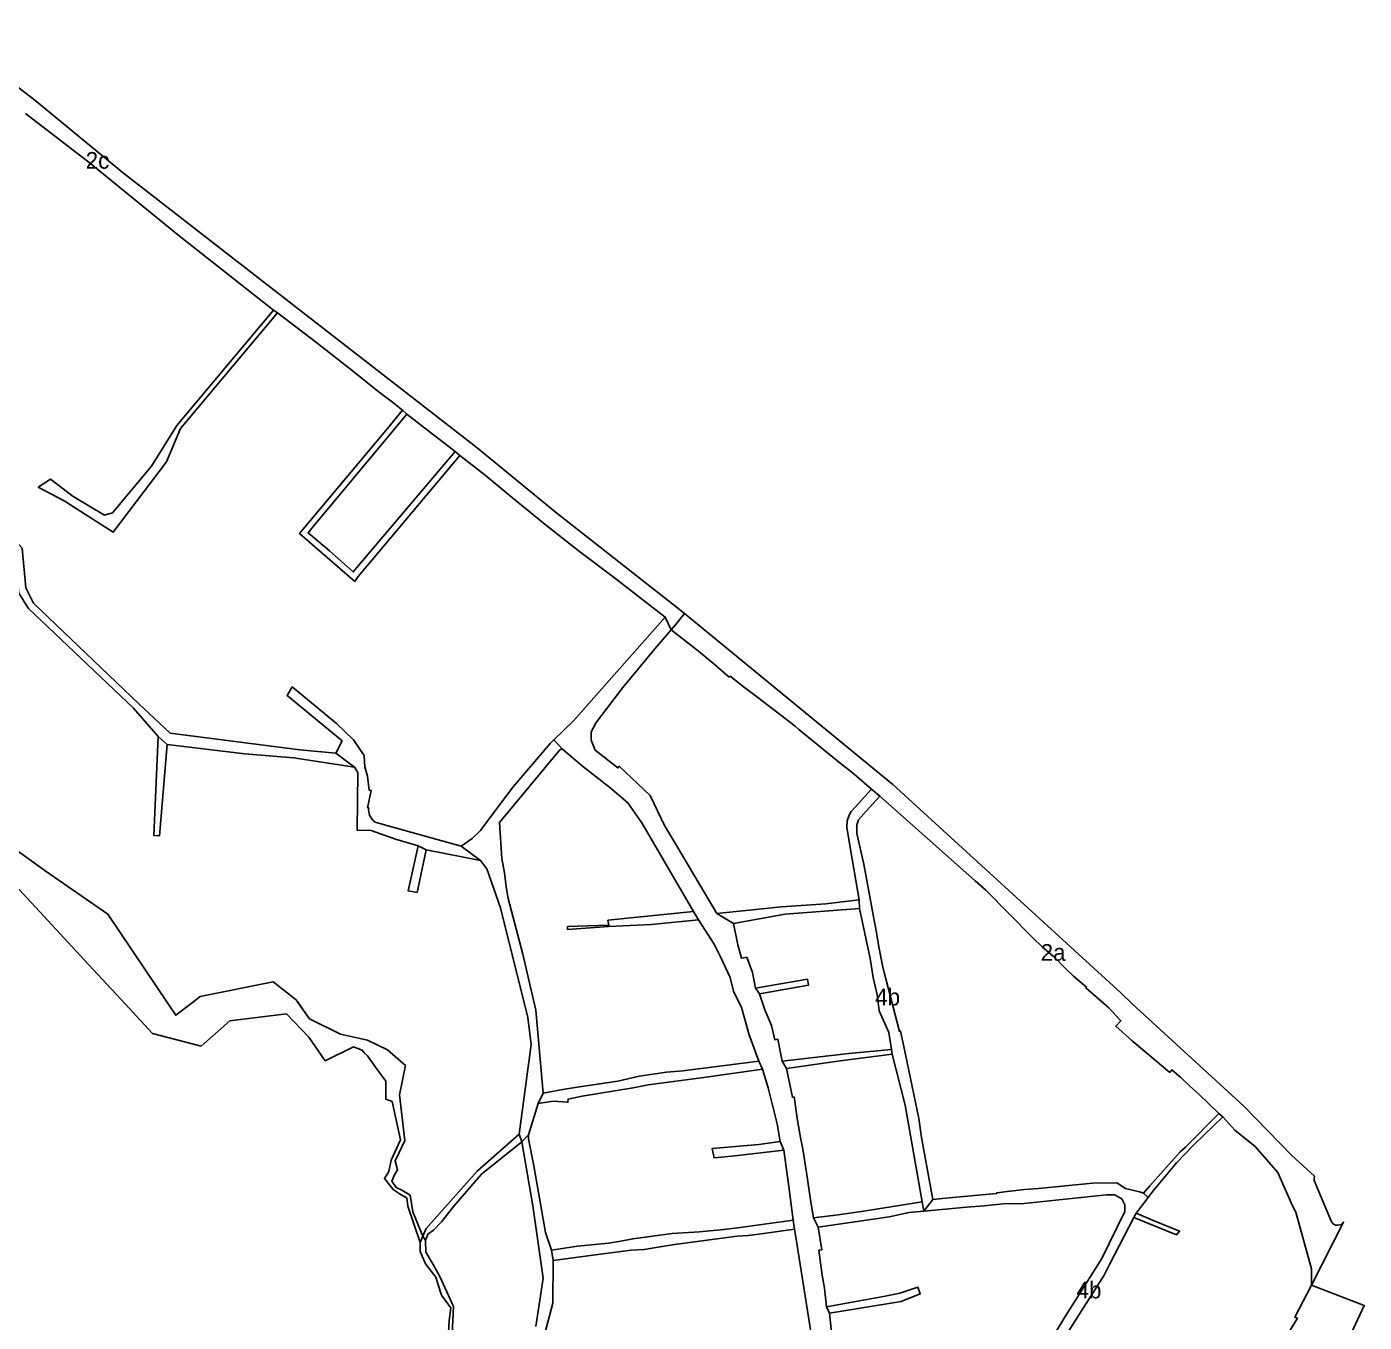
# Model space of a CAD drawing. Extents: x 548434 to 553028, y 1835063 to 1842282.
# Drawn here: x 551685 to 552245, y 1839867 to 1840409 of the extents above; entities that cross this region are included whole.
import ezdxf

# ---------------------------------------------------------------- set-up
doc = ezdxf.new("R2010")
doc.units = 0
for name, color, linetype in [('Level 15', 7, 'Continuous'), ('Level 16', 7, 'Continuous'), ('Level 23', 7, 'Continuous')]:
    doc.layers.add(name, color=color, linetype=linetype)

msp = doc.modelspace()

# ---------------------------------------------------------------- linework, layer by layer
at = {"layer": 'Level 16'}
for points in [[(551648.24, 1840409.17), (551688.16, 1840378.44), (551725.37, 1840347.81), (551873.45, 1840232.8), (551906.1, 1840206), (551957.49, 1840165.72), (551960.2617, 1840163.4435), (551956.996, 1840159.4676), (551956.4289, 1840158.777), (551954.69, 1840156.66), (551952.17, 1840161.87), (551930.91, 1840178.42), (551916.26, 1840189.42), (551901.95, 1840200.67), (551886.72, 1840213.14), (551876.82, 1840221.45), (551866.18, 1840229.59), (551864.22, 1840231.32), (551853.91, 1840239.23), (551844, 1840246.94), (551842.19, 1840248.62), (551837.47, 1840252.32), (551831.89, 1840256.55), (551821.82, 1840264.6), (551806.27, 1840276.78), (551789.81, 1840289.3), (551788.15, 1840290.46), (551748.68, 1840321.66), (551710.92, 1840352.35), (551684.34, 1840372.82)], [(552013.13, 1839862.65), (552007.35, 1839898.83), (552006.21, 1839905.67), (552005.69, 1839909.44), (552003.92, 1839923.47), (552001.8, 1839938.69), (552000.29, 1839942.39), (551998.96, 1839949.81), (551995.18, 1839964.84), (551992.87, 1839972.58), (551991.37, 1839975.94), (551987.35, 1839987.04), (551984.07, 1839998.46), (551980.78, 1840005.31), (551979.33, 1840011.05), (551975.39, 1840019.43), (551972.68, 1840025.05), (551966.1, 1840035.18), (551963.97, 1840038.68), (551942.35, 1840075.74), (551936.54, 1840084.11), (551928.96, 1840090.63), (551917.45, 1840099.47), (551909.16, 1840106.59), (551905.5502, 1840110.6161), (551913.71, 1840118.5), (551952.17, 1840161.87), (551954.69, 1840156.66), (551947.86, 1840148.65), (551934.37, 1840132.5), (551923.17, 1840117.78), (551921.21, 1840113.84), (551921.14, 1840110.37), (551922.75, 1840106.25), (551932.36, 1840098.82), (551932.91, 1840099.53), (551945.85, 1840087.25), (551951.81, 1840074.67), (551956.93, 1840066.3), (551973.79, 1840037.87), (551980.69, 1840033.62), (551982.54, 1840024.76), (551984.04, 1840019.1), (551986.25, 1840019.48), (551988.63, 1840013.07), (551989.94, 1840006.54), (551991.65, 1840004.15), (551993.81, 1839997.46), (551996.58, 1839990.89), (551998.01, 1839984.99), (551999.34, 1839985.2), (552001.15, 1839975.99), (552002.97, 1839972.96), (552005.4, 1839960.86), (552006.08, 1839961.03), (552007.46, 1839951.11), (552008.72, 1839944.1), (552009.71, 1839939.18), (552011.28, 1839929.37), (552013.3, 1839916.16), (552014.28, 1839910.39), (552016.23, 1839906.45), (552017.76, 1839897.01), (552016.47, 1839896.84), (552017.84, 1839886.44), (552018.77, 1839880.91), (552019.73, 1839873.18), (552020.94, 1839870.48), (552022.63, 1839854.47)], [(552111.5, 1839855.71), (552119.11, 1839868.33), (552128.3, 1839882.69), (552134.87, 1839893.3), (552144.59, 1839912.98), (552144.61, 1839915.85), (552143.35, 1839918.34), (552140.18, 1839920.05), (552136.92, 1839920.02), (552102.44, 1839916.36), (552093.58, 1839916.28), (552085.69, 1839915.46), (552078.33, 1839914.92), (552060.4155, 1839913.1813), (552064.18, 1839918.01), (552071.09, 1839918.76), (552090.89, 1839920.58), (552090.91, 1839920.88), (552096.36, 1839921.54), (552096.61, 1839921.62), (552102.53, 1839922.31), (552108.49, 1839922.67), (552131.05, 1839924.84), (552141.23, 1839925), (552144.91, 1839922.71), (552150.73, 1839921.26), (552152.44, 1839920.77), (552154.3095, 1839918.8875), (552149.31, 1839912.36), (552148.32, 1839910.5), (552138.17, 1839890.92), (552135.98, 1839886.33), (552115.29, 1839853.93)], [(552212.74, 1839861.87), (552216.84, 1839868.31), (552215.79, 1839868.78), (552222.71, 1839882.13), (552244.7993, 1839873.724), (552236.51, 1839855.94)]]:
    msp.add_lwpolyline(points, dxfattribs=at)
for points in [[(551960.2617, 1840163.4435), (552047.39, 1840091.88), (552142.89, 1840004.61), (552147.65, 1840000), (552194.41, 1839957.15), (552214.49, 1839936.53), (552223.97, 1839927.8), (552223.77, 1839927.01), (552223.82, 1839926.03), (552231.15, 1839908.7), (552231.73, 1839907.86), (552232.78, 1839907.31), (552233.86, 1839907.28), (552235.08, 1839907.6), (552236.15, 1839908.61), (552222.71, 1839882.13), (552222.73, 1839889), (552216.2, 1839912.7), (552214.78, 1839915.47), (552208.68, 1839929.39), (552199.15, 1839940.22), (552190.65, 1839947.06), (552185.57, 1839952.62), (552183.95, 1839954.14), (552175.48, 1839962.23), (552171.66, 1839965.62), (552168, 1839969.14), (552164.19, 1839972.36), (552163.34, 1839971.31), (552147.69, 1839984.46), (552140.74, 1839990.69), (552142.92, 1839992.91), (552137.81, 1839998.34), (552128.3, 1840006.67), (552128.58, 1840007), (552123.14, 1840011.62), (552119.56, 1840015.01), (552115.31, 1840019.37), (552110.1, 1840023.74), (552105.84, 1840027.85), (552086.31, 1840047.57), (552081.94, 1840051.52), (552042.03, 1840086.91), (552038.47, 1840089.92), (552030.28, 1840097.03), (552026.15, 1840100.29), (552008.14, 1840114.82), (552006.58, 1840116.35), (551990.97, 1840128.35), (551985.33, 1840132.46), (551979.38, 1840137.26), (551978.92, 1840136.82), (551972.5, 1840142.34), (551966.02, 1840147.67), (551954.69, 1840156.66), (551956.4289, 1840158.777), (551956.996, 1840159.4676)], [(552042.03, 1840086.91), (552036.46, 1840080.85), (552033.09, 1840077.06), (552032.33, 1840075.02), (552032.42, 1840071.3), (552035.33, 1840058.44), (552038.78, 1840039.44), (552040.8, 1840029.04), (552041.63, 1840023.84), (552043.28, 1840015.42), (552044.5, 1840010.5), (552050.18, 1839988.48), (552050.68, 1839988.61), (552052.11, 1839982.15), (552058.33, 1839951.97), (552059.46, 1839944.03), (552064.18, 1839918.01), (552060.4155, 1839913.1813), (552059.66, 1839917.15), (552052.62, 1839957.58), (552047.21, 1839978.9), (552046.89, 1839980.93), (552045.77, 1839987.95), (552041.72, 1839997.13), (552040.81, 1840003.83), (552039.16, 1840010.97), (552038.01, 1840018.94), (552033.44, 1840039.88), (552033.29, 1840043.62), (552029.65, 1840064.58), (552028.16, 1840073.99), (552028.33, 1840076.61), (552029.16, 1840079.01), (552030.06, 1840080.51), (552031.63, 1840082.43), (552038.47, 1840089.92)]]:
    msp.add_lwpolyline(points, close=True, dxfattribs=at)
at = {"layer": 'Level 23'}
for points in [[(551648.24, 1840409.17), (551688.16, 1840378.44), (551725.37, 1840347.81), (551873.45, 1840232.8), (551906.1, 1840206), (551957.49, 1840165.72), (551960.2617, 1840163.4435), (551956.996, 1840159.4676), (551956.4289, 1840158.777), (551954.69, 1840156.66), (551952.17, 1840161.87), (551930.91, 1840178.42), (551916.26, 1840189.42), (551901.95, 1840200.67), (551886.72, 1840213.14), (551876.82, 1840221.45), (551866.18, 1840229.59), (551864.22, 1840231.32), (551853.91, 1840239.23), (551844, 1840246.94), (551842.19, 1840248.62), (551837.47, 1840252.32), (551831.89, 1840256.55), (551821.82, 1840264.6), (551806.27, 1840276.78), (551789.81, 1840289.3), (551788.15, 1840290.46), (551748.68, 1840321.66), (551710.92, 1840352.35), (551684.34, 1840372.82)], [(551684.34, 1840372.82), (551710.92, 1840352.35), (551748.68, 1840321.66), (551788.15, 1840290.46), (551747.67, 1840242.21), (551737.05, 1840225.1), (551720.78, 1840205.55), (551717.36, 1840204.62), (551704.34, 1840212.46), (551694.72, 1840219.73), (551689.69, 1840216.35), (551700.51, 1840210.71), (551721.05, 1840197.59), (551743.31, 1840227.02), (551749.17, 1840240.99), (551789.81, 1840289.3), (551806.27, 1840276.78), (551821.82, 1840264.6), (551831.89, 1840256.55), (551837.47, 1840252.32), (551842.19, 1840248.62), (551835.84, 1840240.88), (551799.09, 1840197.03), (551822.19, 1840176.92), (551823.63, 1840178.97), (551866.18, 1840229.59), (551876.82, 1840221.45), (551886.72, 1840213.14), (551901.95, 1840200.67), (551916.26, 1840189.42), (551930.91, 1840178.42), (551952.17, 1840161.87), (551913.71, 1840118.5), (551905.5502, 1840110.6161), (551903.95, 1840109.07), (551888.54, 1840090.94), (551880.43, 1840080.18), (551874.86, 1840072.58), (551871.34, 1840069.22), (551866.74, 1840065.99), (551835.62, 1840074.62), (551830.73, 1840076.12), (551829.58, 1840077.02), (551828.37, 1840078.97), (551827.9, 1840081.3), (551828.03, 1840082.02), (551827.54, 1840082.11), (551829.06, 1840089.3), (551828.23, 1840089.46), (551827.48, 1840095.31), (551826.32, 1840099.31), (551826.13, 1840103.95), (551821.7, 1840110.49), (551814.58, 1840117.4), (551795.97, 1840132.75), (551793.85, 1840129.1), (551816.85, 1840110.14), (551814.23, 1840104.95), (551799.24, 1840106.36), (551744.91, 1840113.4), (551731.8, 1840125.61), (551687.69, 1840167.79), (551684.44, 1840174.14)], [(551681.54, 1840171.93), (551685.51, 1840165.5), (551729.49, 1840123.86), (551739.91, 1840111.96), (551738, 1840070.45), (551740.36, 1840070.32), (551743.69, 1840108.59), (551776.17, 1840104.74), (551796.5, 1840103.01), (551822.12, 1840099.07), (551823.52, 1840096.94), (551823.22, 1840072.67), (551829.09, 1840072.59), (551839.16, 1840068.98), (551848.76, 1840066.13), (551844.56, 1840047.31), (551848.27, 1840046.66), (551852, 1840064.51), (551874.82, 1840060.07), (551877.52, 1840056.47), (551883.13, 1840040.25), (551894.56, 1839994.28), (551896.08, 1839982.99), (551891.05, 1839945.43), (551873.35, 1839929.87), (551852.12, 1839905.95), (551850.72, 1839902.76), (551846.42, 1839912.88), (551845.36, 1839919.86), (551841.88, 1839921.92), (551839.5, 1839923.1), (551837.63, 1839925.72), (551838.75, 1839928.44), (551840.08, 1839930.56), (551839.08, 1839934.25), (551840.82, 1839937.72), (551843.14, 1839942.77), (551840.96, 1839961.92), (551843.45, 1839974.14), (551835.83, 1839980.73), (551827.49, 1839984.86), (551816.2, 1839987.36), (551803.25, 1839993.72), (551797.58, 1840001.69), (551788.01, 1840009.2), (551757.47, 1840003.04), (551753.48, 1840000), (551747.24, 1839995.24), (551744.04, 1840000), (551718.77, 1840037.57), (551692.92, 1840055.41), (551674.95, 1840068.38)], [(552013.13, 1839862.65), (552007.35, 1839898.83), (552006.21, 1839905.67), (552005.69, 1839909.44), (552003.92, 1839923.47), (552001.8, 1839938.69), (552000.29, 1839942.39), (551998.96, 1839949.81), (551995.18, 1839964.84), (551992.87, 1839972.58), (551991.37, 1839975.94), (551987.35, 1839987.04), (551984.07, 1839998.46), (551980.78, 1840005.31), (551979.33, 1840011.05), (551975.39, 1840019.43), (551972.68, 1840025.05), (551966.1, 1840035.18), (551963.97, 1840038.68), (551942.35, 1840075.74), (551936.54, 1840084.11), (551928.96, 1840090.63), (551917.45, 1840099.47), (551909.16, 1840106.59), (551905.5502, 1840110.6161), (551913.71, 1840118.5), (551952.17, 1840161.87), (551954.69, 1840156.66), (551947.86, 1840148.65), (551934.37, 1840132.5), (551923.17, 1840117.78), (551921.21, 1840113.84), (551921.14, 1840110.37), (551922.75, 1840106.25), (551932.36, 1840098.82), (551932.91, 1840099.53), (551945.85, 1840087.25), (551951.81, 1840074.67), (551956.93, 1840066.3), (551973.79, 1840037.87), (551980.69, 1840033.62), (551982.54, 1840024.76), (551984.04, 1840019.1), (551986.25, 1840019.48), (551988.63, 1840013.07), (551989.94, 1840006.54), (551991.65, 1840004.15), (551993.81, 1839997.46), (551996.58, 1839990.89), (551998.01, 1839984.99), (551999.34, 1839985.2), (552001.15, 1839975.99), (552002.97, 1839972.96), (552005.4, 1839960.86), (552006.08, 1839961.03), (552007.46, 1839951.11), (552008.72, 1839944.1), (552009.71, 1839939.18), (552011.28, 1839929.37), (552013.3, 1839916.16), (552014.28, 1839910.39), (552016.23, 1839906.45), (552017.76, 1839897.01), (552016.47, 1839896.84), (552017.84, 1839886.44), (552018.77, 1839880.91), (552019.73, 1839873.18), (552020.94, 1839870.48), (552022.63, 1839854.47)], [(551674.95, 1840068.38), (551692.92, 1840055.41), (551718.77, 1840037.57), (551744.04, 1840000), (551747.24, 1839995.24), (551753.4811, 1839999.9986), (551757.47, 1840003.04), (551788.01, 1840009.2), (551797.58, 1840001.69), (551798.78, 1840000), (551803.25, 1839993.72), (551816.2, 1839987.36), (551827.49, 1839984.86), (551835.83, 1839980.73), (551843.45, 1839974.14), (551840.96, 1839961.92), (551843.14, 1839942.77), (551840.82, 1839937.72), (551839.08, 1839934.25), (551840.08, 1839930.56), (551838.75, 1839928.44), (551837.63, 1839925.72), (551839.5, 1839923.1), (551841.88, 1839921.92), (551845.36, 1839919.86), (551846.42, 1839912.88), (551850.72, 1839902.76), (551849.59, 1839900.04), (551844.35, 1839915.27), (551843.94, 1839918.71), (551841.55, 1839919.98), (551838.19, 1839922.2), (551834.6, 1839926.87), (551836.38, 1839929.78), (551837.47, 1839934.51), (551841.34, 1839943.08), (551837.81, 1839959.05), (551835.12, 1839960.05), (551835.23, 1839967.69), (551830.87, 1839973.54), (551827.49, 1839978.26), (551826.09, 1839979.5), (551825.28, 1839980.62), (551821.67, 1839982.01), (551809.8, 1839976.17), (551802.92, 1839985.99), (551793.65, 1839995.81), (551769.91, 1839992.88), (551762.59, 1839986.48), (551757.82, 1839982.31), (551737.53, 1839987.56), (551726.01, 1840000), (551708.91, 1840018.47), (551666.24, 1840064.55)], [(551666.24, 1840064.55), (551708.91, 1840018.47), (551726.01, 1840000), (551737.53, 1839987.56), (551757.82, 1839982.31), (551762.59, 1839986.48), (551769.91, 1839992.88), (551793.65, 1839995.81), (551802.92, 1839985.99), (551809.8, 1839976.17), (551821.67, 1839982.01), (551825.28, 1839980.62), (551826.09, 1839979.5), (551827.49, 1839978.26), (551830.87, 1839973.54), (551835.23, 1839967.69), (551835.12, 1839960.05), (551837.81, 1839959.05), (551841.34, 1839943.08), (551837.47, 1839934.51), (551836.38, 1839929.78), (551834.6, 1839926.87), (551838.19, 1839922.2), (551841.55, 1839919.98), (551843.94, 1839918.71), (551844.35, 1839915.27), (551849.59, 1839900.04), (551849.51, 1839896.33), (551851.83, 1839891.12), (551856.13, 1839885.55), (551857.08, 1839882.28), (551858.5, 1839878), (551861.14, 1839874.35), (551862.44, 1839872.71), (551861.72, 1839867.35), (551861.45, 1839862.58)], [(552115.29, 1839853.93), (552135.98, 1839886.33), (552138.17, 1839890.92), (552148.32, 1839910.5), (552166.23, 1839903.29), (552167.51, 1839904.81), (552156.13, 1839909.35), (552149.31, 1839912.36), (552154.3095, 1839918.8875), (552156.41, 1839921.63), (552166.14, 1839933.49), (552173.51, 1839940.95), (552181.52, 1839948.84), (552185.57, 1839952.62), (552190.65, 1839947.06), (552199.15, 1839940.22), (552208.68, 1839929.39), (552214.78, 1839915.47), (552216.2, 1839912.7), (552222.73, 1839889), (552222.71, 1839882.13), (552215.79, 1839868.78), (552216.84, 1839868.31), (552212.74, 1839861.87)], [(551897.91, 1839864.91), (551901.09, 1839885.12), (551896.69, 1839915.35), (551892.17, 1839942.16), (551894.96, 1839945.12), (551894.96, 1839943.48), (551897.12, 1839932.14), (551902, 1839904.23), (551904.51, 1839896.91), (551905.21, 1839892.49), (551905.09, 1839874.62), (551899.86, 1839854.58)], [(551862.89, 1839862.04), (551863.2, 1839867.41), (551863.56, 1839873.23), (551857.85, 1839885.85), (551854.95, 1839890.82), (551851.93, 1839896.07), (551851.73, 1839900.97), (551852.8, 1839903.52), (551855.17, 1839905.29), (551858.54, 1839908.69), (551863.71, 1839915.22), (551875.17, 1839928.68), (551892.17, 1839942.16), (551896.69, 1839915.35), (551901.09, 1839885.12), (551897.91, 1839864.91)], [(552111.5, 1839855.71), (552119.11, 1839868.33), (552128.3, 1839882.69), (552134.87, 1839893.3), (552144.59, 1839912.98), (552144.61, 1839915.85), (552143.35, 1839918.34), (552140.18, 1839920.05), (552136.92, 1839920.02), (552102.44, 1839916.36), (552093.58, 1839916.28), (552085.69, 1839915.46), (552078.33, 1839914.92), (552060.4155, 1839913.1813), (552064.18, 1839918.01), (552071.09, 1839918.76), (552090.89, 1839920.58), (552090.91, 1839920.88), (552096.36, 1839921.54), (552096.61, 1839921.62), (552102.53, 1839922.31), (552108.49, 1839922.67), (552131.05, 1839924.84), (552141.23, 1839925), (552144.91, 1839922.71), (552150.73, 1839921.26), (552152.44, 1839920.77), (552154.3095, 1839918.8875), (552149.31, 1839912.36), (552148.32, 1839910.5), (552138.17, 1839890.92), (552135.98, 1839886.33), (552115.29, 1839853.93)], [(552022.63, 1839854.47), (552020.94, 1839870.48), (552050.87, 1839875.36), (552058.89, 1839878.51), (552057.92, 1839881.33), (552050.36, 1839878.83), (552044.29, 1839877.61), (552019.73, 1839873.18), (552018.77, 1839880.91), (552017.84, 1839886.44), (552016.47, 1839896.84), (552017.76, 1839897.01), (552016.23, 1839906.45), (552045.88, 1839910.82), (552054.22, 1839912.58), (552060.4155, 1839913.1813), (552078.33, 1839914.92), (552085.69, 1839915.46), (552093.58, 1839916.28), (552102.44, 1839916.36), (552136.92, 1839920.02), (552140.18, 1839920.05), (552143.35, 1839918.34), (552144.61, 1839915.85), (552144.59, 1839912.98), (552134.87, 1839893.3), (552128.3, 1839882.69), (552119.11, 1839868.33), (552111.5, 1839855.71)], [(551899.86, 1839854.58), (551905.09, 1839874.62), (551905.21, 1839892.49), (551923.94, 1839895.01), (551937.82, 1839896.8), (551943.29, 1839897.09), (551949.2, 1839898.11), (551956.04, 1839899.21), (551982.26, 1839902.66), (551986.85, 1839903), (551991.29, 1839903.55), (552006.21, 1839905.67), (552007.35, 1839898.83), (552013.13, 1839862.65)], [(551861.45, 1839862.58), (551861.72, 1839867.35), (551862.44, 1839872.71), (551861.14, 1839874.35), (551858.5, 1839878), (551857.08, 1839882.28), (551856.13, 1839885.55), (551851.83, 1839891.12), (551849.51, 1839896.33), (551849.59, 1839900.04), (551850.72, 1839902.76), (551851.73, 1839900.97), (551851.93, 1839896.07), (551854.95, 1839890.82), (551857.85, 1839885.85), (551863.56, 1839873.23), (551863.2, 1839867.41), (551862.89, 1839862.04)], [(552212.74, 1839861.87), (552216.84, 1839868.31), (552215.79, 1839868.78), (552222.71, 1839882.13), (552244.7993, 1839873.724), (552236.51, 1839855.94)]]:
    msp.add_lwpolyline(points, dxfattribs=at)
for points in [[(551788.15, 1840290.46), (551789.81, 1840289.3), (551749.17, 1840240.99), (551743.31, 1840227.02), (551721.05, 1840197.59), (551700.51, 1840210.71), (551689.69, 1840216.35), (551694.72, 1840219.73), (551704.34, 1840212.46), (551717.36, 1840204.62), (551720.78, 1840205.55), (551737.05, 1840225.1), (551747.67, 1840242.21)], [(551864.22, 1840231.32), (551866.18, 1840229.59), (551823.63, 1840178.97), (551822.19, 1840176.92), (551799.09, 1840197.03), (551835.84, 1840240.88), (551842.19, 1840248.62), (551844, 1840246.94), (551803.61, 1840198.48), (551802.64, 1840197.2), (551811.53, 1840189.64), (551821.52, 1840180.89)], [(551803.61, 1840198.48), (551844, 1840246.94), (551853.91, 1840239.23), (551864.22, 1840231.32), (551821.52, 1840180.89), (551811.53, 1840189.64), (551802.64, 1840197.2)], [(551814.23, 1840104.95), (551822.12, 1840099.07), (551796.5, 1840103.01), (551776.17, 1840104.74), (551743.69, 1840108.59), (551739.91, 1840111.96), (551729.49, 1840123.86), (551685.51, 1840165.5), (551681.54, 1840171.93), (551680, 1840186.38), (551668.86, 1840199.11), (551672.17, 1840202.78), (551682.88, 1840190.76), (551684.44, 1840174.14), (551687.69, 1840167.79), (551731.8, 1840125.61), (551744.91, 1840113.4), (551799.24, 1840106.36)], [(551960.2617, 1840163.4435), (552047.39, 1840091.88), (552142.89, 1840004.61), (552147.65, 1840000), (552194.41, 1839957.15), (552214.49, 1839936.53), (552223.97, 1839927.8), (552223.77, 1839927.01), (552223.82, 1839926.03), (552231.15, 1839908.7), (552231.73, 1839907.86), (552232.78, 1839907.31), (552233.86, 1839907.28), (552235.08, 1839907.6), (552236.15, 1839908.61), (552222.71, 1839882.13), (552222.73, 1839889), (552216.2, 1839912.7), (552214.78, 1839915.47), (552208.68, 1839929.39), (552199.15, 1839940.22), (552190.65, 1839947.06), (552185.57, 1839952.62), (552183.95, 1839954.14), (552175.48, 1839962.23), (552171.66, 1839965.62), (552168, 1839969.14), (552164.19, 1839972.36), (552163.34, 1839971.31), (552147.69, 1839984.46), (552140.74, 1839990.69), (552142.92, 1839992.91), (552137.81, 1839998.34), (552128.3, 1840006.67), (552128.58, 1840007), (552123.14, 1840011.62), (552119.56, 1840015.01), (552115.31, 1840019.37), (552110.1, 1840023.74), (552105.84, 1840027.85), (552086.31, 1840047.57), (552081.94, 1840051.52), (552042.03, 1840086.91), (552038.47, 1840089.92), (552030.28, 1840097.03), (552026.15, 1840100.29), (552008.14, 1840114.82), (552006.58, 1840116.35), (551990.97, 1840128.35), (551985.33, 1840132.46), (551979.38, 1840137.26), (551978.92, 1840136.82), (551972.5, 1840142.34), (551966.02, 1840147.67), (551954.69, 1840156.66), (551956.4289, 1840158.777), (551956.996, 1840159.4676)], [(552029.65, 1840064.58), (552033.29, 1840043.62), (552019.36, 1840041.89), (552000.77, 1840040.64), (551973.79, 1840037.87), (551956.93, 1840066.3), (551951.81, 1840074.67), (551945.85, 1840087.25), (551932.91, 1840099.53), (551932.36, 1840098.82), (551922.75, 1840106.25), (551921.14, 1840110.37), (551921.21, 1840113.84), (551923.17, 1840117.78), (551934.37, 1840132.5), (551947.86, 1840148.65), (551954.69, 1840156.66), (551966.02, 1840147.67), (551972.5, 1840142.34), (551978.92, 1840136.82), (551979.38, 1840137.26), (551985.33, 1840132.46), (551990.97, 1840128.35), (552006.58, 1840116.35), (552008.14, 1840114.82), (552026.15, 1840100.29), (552030.28, 1840097.03), (552038.47, 1840089.92), (552031.63, 1840082.43), (552030.06, 1840080.51), (552029.16, 1840079.01), (552028.33, 1840076.61), (552028.16, 1840073.99)], [(551866.74, 1840065.99), (551874.82, 1840060.07), (551852, 1840064.51), (551848.76, 1840066.13), (551839.16, 1840068.98), (551829.09, 1840072.59), (551823.22, 1840072.67), (551823.52, 1840096.94), (551822.12, 1840099.07), (551814.23, 1840104.95), (551816.85, 1840110.14), (551793.85, 1840129.1), (551795.97, 1840132.75), (551814.58, 1840117.4), (551821.7, 1840110.49), (551826.13, 1840103.95), (551826.32, 1840099.31), (551827.48, 1840095.31), (551828.23, 1840089.46), (551829.06, 1840089.3), (551827.54, 1840082.11), (551828.03, 1840082.02), (551827.9, 1840081.3), (551828.37, 1840078.97), (551829.58, 1840077.02), (551830.73, 1840076.12), (551835.62, 1840074.62)], [(551739.91, 1840111.96), (551743.69, 1840108.59), (551740.36, 1840070.32), (551738, 1840070.45)], [(551905.5502, 1840110.6161), (551909.16, 1840106.59), (551908.59, 1840106.6), (551908.06, 1840106.41), (551882.76, 1840075.92), (551883.71, 1840060.84), (551884.87, 1840054.92), (551885.52, 1840048.98), (551886.45, 1840044.1), (551892.6, 1840020.77), (551897.91, 1839997.34), (551901.01, 1839962.63), (551898.9, 1839958.28), (551894.96, 1839945.12), (551892.17, 1839942.16), (551891.05, 1839945.43), (551896.08, 1839982.99), (551894.56, 1839994.28), (551883.13, 1840040.25), (551877.52, 1840056.47), (551874.82, 1840060.07), (551866.74, 1840065.99), (551871.34, 1840069.22), (551874.86, 1840072.58), (551880.43, 1840080.18), (551888.54, 1840090.94), (551903.95, 1840109.07)], [(551909.32, 1839964.11), (551901.01, 1839962.63), (551897.91, 1839997.34), (551892.6, 1840020.77), (551886.45, 1840044.1), (551885.52, 1840048.98), (551884.87, 1840054.92), (551883.71, 1840060.84), (551882.76, 1840075.92), (551908.06, 1840106.41), (551908.59, 1840106.6), (551909.16, 1840106.59), (551917.45, 1840099.47), (551928.96, 1840090.63), (551936.54, 1840084.11), (551942.35, 1840075.74), (551963.97, 1840038.68), (551928.14, 1840034.99), (551928.551, 1840032.931), (551911.29, 1840032.34), (551911.27, 1840031.11), (551928.36, 1840032.35), (551946.4, 1840033.19), (551966.1, 1840035.18), (551972.68, 1840025.05), (551975.39, 1840019.43), (551979.33, 1840011.05), (551980.78, 1840005.31), (551984.07, 1839998.46), (551987.35, 1839987.04), (551991.37, 1839975.94), (551959.45, 1839971.92), (551952.64, 1839971.39), (551941.27, 1839969.69), (551932.34, 1839967.62), (551915.22, 1839965.1)], [(552042.03, 1840086.91), (552036.46, 1840080.85), (552033.09, 1840077.06), (552032.33, 1840075.02), (552032.42, 1840071.3), (552035.33, 1840058.44), (552038.78, 1840039.44), (552040.8, 1840029.04), (552041.63, 1840023.84), (552043.28, 1840015.42), (552044.5, 1840010.5), (552050.18, 1839988.48), (552050.68, 1839988.61), (552052.11, 1839982.15), (552058.33, 1839951.97), (552059.46, 1839944.03), (552064.18, 1839918.01), (552060.4155, 1839913.1813), (552059.66, 1839917.15), (552052.62, 1839957.58), (552047.21, 1839978.9), (552046.89, 1839980.93), (552045.77, 1839987.95), (552041.72, 1839997.13), (552040.81, 1840003.83), (552039.16, 1840010.97), (552038.01, 1840018.94), (552033.44, 1840039.88), (552033.29, 1840043.62), (552029.65, 1840064.58), (552028.16, 1840073.99), (552028.33, 1840076.61), (552029.16, 1840079.01), (552030.06, 1840080.51), (552031.63, 1840082.43), (552038.47, 1840089.92)], [(552155.09, 1839923.83), (552152.44, 1839920.77), (552150.73, 1839921.26), (552144.91, 1839922.71), (552141.23, 1839925), (552131.05, 1839924.84), (552108.49, 1839922.67), (552102.53, 1839922.31), (552096.61, 1839921.62), (552096.36, 1839921.54), (552090.91, 1839920.88), (552090.89, 1839920.58), (552071.09, 1839918.76), (552064.18, 1839918.01), (552059.46, 1839944.03), (552058.33, 1839951.97), (552052.11, 1839982.15), (552050.68, 1839988.61), (552050.18, 1839988.48), (552044.5, 1840010.5), (552043.28, 1840015.42), (552041.63, 1840023.84), (552040.8, 1840029.04), (552038.78, 1840039.44), (552035.33, 1840058.44), (552032.42, 1840071.3), (552032.33, 1840075.02), (552033.09, 1840077.06), (552036.46, 1840080.85), (552042.03, 1840086.91), (552081.94, 1840051.52), (552086.31, 1840047.57), (552105.84, 1840027.85), (552110.1, 1840023.74), (552115.31, 1840019.37), (552119.56, 1840015.01), (552123.14, 1840011.62), (552128.58, 1840007), (552128.3, 1840006.67), (552137.81, 1839998.34), (552142.92, 1839992.91), (552140.74, 1839990.69), (552147.69, 1839984.46), (552163.34, 1839971.31), (552164.19, 1839972.36), (552168, 1839969.14), (552171.66, 1839965.62), (552175.48, 1839962.23), (552183.95, 1839954.14), (552169.98, 1839940.02), (552167.77, 1839937.97)], [(551848.76, 1840066.13), (551852, 1840064.51), (551848.27, 1840046.66), (551844.56, 1840047.31)], [(552033.29, 1840043.62), (552033.44, 1840039.88), (552002.35, 1840037.5), (551980.69, 1840033.62), (551973.79, 1840037.87), (552000.77, 1840040.64), (552019.36, 1840041.89)], [(551963.97, 1840038.68), (551966.1, 1840035.18), (551946.4, 1840033.19), (551928.36, 1840032.35), (551911.27, 1840031.11), (551911.29, 1840032.34), (551928.551, 1840032.931), (551928.14, 1840034.99)], [(552029.06, 1839979.15), (552001.15, 1839975.99), (551999.34, 1839985.2), (551998.01, 1839984.99), (551996.58, 1839990.89), (551993.81, 1839997.46), (551991.65, 1840004.15), (552012.19, 1840007.88), (552011.76, 1840010.33), (551989.94, 1840006.54), (551988.63, 1840013.07), (551986.25, 1840019.48), (551984.04, 1840019.1), (551982.54, 1840024.76), (551980.69, 1840033.62), (552002.35, 1840037.5), (552033.44, 1840039.88), (552038.01, 1840018.94), (552039.16, 1840010.97), (552040.81, 1840003.83), (552041.72, 1839997.13), (552045.77, 1839987.95), (552046.89, 1839980.93)], [(552012.19, 1840007.88), (551991.65, 1840004.15), (551989.94, 1840006.54), (552011.76, 1840010.33)], [(552046.89, 1839980.93), (552047.21, 1839978.9), (552025.32, 1839976.11), (552002.97, 1839972.96), (552001.15, 1839975.99), (552029.06, 1839979.15)], [(552024.54, 1839911.65), (552014.28, 1839910.39), (552013.3, 1839916.16), (552011.28, 1839929.37), (552009.71, 1839939.18), (552008.72, 1839944.1), (552007.46, 1839951.11), (552006.08, 1839961.03), (552005.4, 1839960.86), (552002.97, 1839972.96), (552025.32, 1839976.11), (552047.21, 1839978.9), (552052.62, 1839957.58), (552059.66, 1839917.15), (552034.27, 1839913.11)], [(551915.49, 1839898.46), (551904.51, 1839896.91), (551902, 1839904.23), (551897.12, 1839932.14), (551894.96, 1839943.48), (551894.96, 1839945.12), (551898.9, 1839958.28), (551905.24, 1839959.19), (551911.41, 1839958.77), (551911.51, 1839960.12), (551917.36, 1839961.4), (551938.67, 1839964.9), (551945.03, 1839966.13), (551968.32, 1839969.13), (551992.87, 1839972.58), (551995.18, 1839964.84), (551998.96, 1839949.81), (552000.29, 1839942.39), (551991.29, 1839941.05), (551971.8, 1839939.46), (551972.6, 1839935.54), (551980.08, 1839936.25), (552001.8, 1839938.69), (552003.92, 1839923.47), (552005.69, 1839909.44), (551983.46, 1839906.33), (551976.69, 1839905.5), (551966.47, 1839904.55), (551955.06, 1839903.89), (551938.53, 1839901.6), (551933.5, 1839900.56), (551928.41, 1839899.8)], [(551991.37, 1839975.94), (551992.87, 1839972.58), (551968.32, 1839969.13), (551945.03, 1839966.13), (551938.67, 1839964.9), (551917.36, 1839961.4), (551911.51, 1839960.12), (551911.41, 1839958.77), (551905.24, 1839959.19), (551898.9, 1839958.28), (551901.01, 1839962.63), (551909.32, 1839964.11), (551915.22, 1839965.1), (551932.34, 1839967.62), (551941.27, 1839969.69), (551952.64, 1839971.39), (551959.45, 1839971.92)], [(552183.95, 1839954.14), (552185.57, 1839952.62), (552181.52, 1839948.84), (552173.51, 1839940.95), (552166.14, 1839933.49), (552156.41, 1839921.63), (552154.3095, 1839918.8875), (552152.44, 1839920.77), (552155.09, 1839923.83), (552167.77, 1839937.97), (552169.98, 1839940.02)], [(551852.8, 1839903.52), (551851.73, 1839900.97), (551850.72, 1839902.76), (551852.12, 1839905.95), (551873.35, 1839929.87), (551891.05, 1839945.43), (551892.17, 1839942.16), (551875.17, 1839928.68), (551863.71, 1839915.22), (551858.54, 1839908.69), (551855.17, 1839905.29)], [(552000.29, 1839942.39), (552001.8, 1839938.69), (551980.08, 1839936.25), (551972.6, 1839935.54), (551971.8, 1839939.46), (551991.29, 1839941.05)], [(552059.66, 1839917.15), (552060.4155, 1839913.1813), (552054.22, 1839912.58), (552045.88, 1839910.82), (552016.23, 1839906.45), (552014.28, 1839910.39), (552024.54, 1839911.65), (552034.27, 1839913.11)], [(552005.69, 1839909.44), (552006.21, 1839905.67), (551991.29, 1839903.55), (551986.85, 1839903), (551982.26, 1839902.66), (551956.04, 1839899.21), (551949.2, 1839898.11), (551943.29, 1839897.09), (551937.82, 1839896.8), (551923.94, 1839895.01), (551905.21, 1839892.49), (551904.51, 1839896.91), (551915.49, 1839898.46), (551928.41, 1839899.8), (551933.5, 1839900.56), (551938.53, 1839901.6), (551955.06, 1839903.89), (551966.47, 1839904.55), (551976.69, 1839905.5), (551983.46, 1839906.33)], [(552149.31, 1839912.36), (552156.13, 1839909.35), (552167.51, 1839904.81), (552166.23, 1839903.29), (552148.32, 1839910.5)], [(552019.73, 1839873.18), (552044.29, 1839877.61), (552050.36, 1839878.83), (552057.92, 1839881.33), (552058.89, 1839878.51), (552050.87, 1839875.36), (552020.94, 1839870.48)]]:
    msp.add_lwpolyline(points, close=True, dxfattribs=at)

# ---------------------------------------------------------------- texts
at = {"layer": 'Level 15'}
for s, p in [('2c', (551709.5289, 1840349.7046)), ('2a', (552109.3301, 1840018.0251)), ('4b', (552040.0653, 1839999.3685)), ('4b', (552124.37, 1839876.655))]:
    msp.add_text(s, height=7, dxfattribs=at).set_placement(p)

doc.saveas('drawing.dxf')
